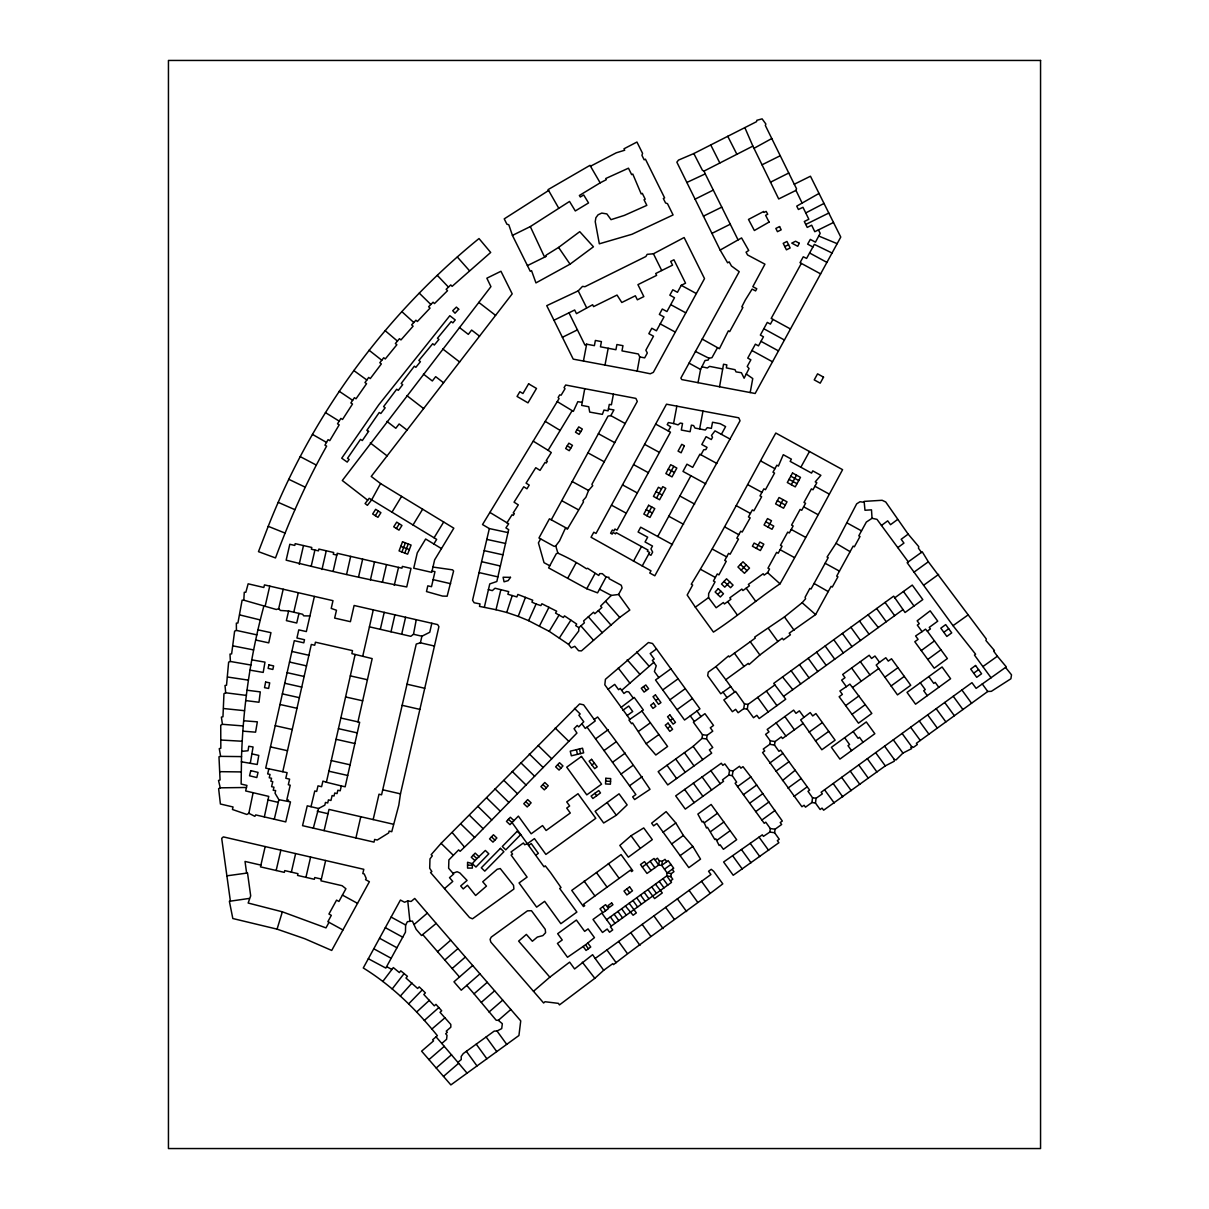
<?xml version="1.0" encoding="UTF-8"?>
<svg xmlns="http://www.w3.org/2000/svg" width="1209" height="1209" viewBox="0 0 1209 1209"><rect width="100%" height="100%" fill="white"/><g stroke="black" fill="none" stroke-linecap="round" stroke-linejoin="round"><path stroke-width="1.5" d="M884.595 746.149L894.237 759.403L894.237 761.247L885.305 765.886L823.631 810.196L822.06 808.111L820.14 809.501L815.486 803.063L816.06 798.272L822.332 793.875L821.153 792.243L971.96 682.677L976.116 688.374L1006.296 666.884L997.38 656.23L993.647 651.107L994.433 650.533L985.894 640.468L986.317 639.017L928.331 561.777L922.24 551.788L907.143 562.684L953.024 625.673L975.587 654.22L974.454 655.036L991.108 677.841M436.192 923.419L414.732 898.453L411.136 901.446L407.75 900.932L404.562 902.246L400.421 900.055L363.274 967.971C392.018 985.683 416.198 1009.575 437.371 1035.675L432.626 1039.8L433.547 1040.889L421.609 1051.165L450.866 1084.911L518.933 1035.509L520.731 1020.88L436.192 923.419L421.503 935.509L416.138 929.313L412.39 921.077L407.448 921.651L405.619 925.006L405.468 932.169L385.822 968.077L368.337 958.722M269.743 586.123L283.193 589.236L278.675 608.701L276.332 609.502L243.81 600.178L244.263 592.289L245.85 592.244L248.147 583.811L263.804 587.483L264.469 584.899L269.743 586.123L265.27 605.649L263.728 606.57C250.565 655.49 243.19 705.98 241.528 756.607L220.642 756.366L219.267 748.628L220.824 748.22L220.733 725.234L222.411 724.297L221.383 717.118L222.955 716.756L223.967 693.649L225.705 692.787L246.424 695.417M708.55 597.594L708.67 593.498L715.048 581.861L713.446 580.985L717.269 573.943L718.932 574.864L726.261 561.248L724.735 560.417L728.574 553.39L730.115 554.221L738.472 539.123L736.825 538.217L740.724 531.219L742.19 532.036L750.169 517.86L748.447 516.923L752.346 509.926L753.902 510.772L761.64 496.748L760.008 495.871L763.861 488.859L765.448 489.705L774.561 473.082L772.974 472.22L776.843 465.208L778.415 466.069L783.281 454.705L791.381 459.148L790.157 461.37L811.556 473.097L812.765 470.875L820.866 475.318L815.244 481.862L816.831 482.723L812.992 489.751L811.405 488.889L803.985 502.415L805.572 503.276L801.733 510.304L800.131 509.427L791.563 525.084L793.149 525.945L789.311 532.973L787.724 532.111L780.47 545.335L782.057 546.211L778.203 553.238L776.616 552.362L767.972 568.185L769.544 569.046L767.579 572.643L764.164 575.121L763.166 573.731L748.386 584.4L749.414 585.836L742.931 590.536L741.873 589.07L729.828 597.805L730.901 599.271L724.418 603.986L723.36 602.535L716.151 607.749L708.55 597.594L695.356 607.175L713.446 632.095C736.447 617.149 757.257 599.196 780.032 583.826C801.416 545.984 821.939 507.931 842.582 469.666L775.8 433.049C747.646 483.509 721.456 535.119 691.276 584.249L692.666 585.02L687.18 595.024L695.356 607.175M611.27 595.417L600.601 606.072L601.87 607.523L594.813 613.704L593.528 612.238L583.63 620.912L584.37 622.847L578.839 627.667L578.733 631.053L568.562 644.367L571.298 647.888L574.774 646.301L578.627 650.729L581.453 650.895L619.718 617.436L629.813 610.046L618.57 594.48L611.27 595.417L599.528 589.221M288.271 801.386L288.573 800.146L286.85 799.738L290.22 785.2L288.301 784.747L289.601 779.155L285.808 778.248L287.107 772.672L268.851 768.818L267.673 773.896L270.015 774.44L269.244 777.765L271.541 778.294L270.861 781.21L272.766 781.649L271.602 786.651L273.959 787.195L273.234 790.308L275.637 790.565L275.032 793.21L278.901 799.693L290.477 801.899L285.747 821.908L264.348 816.906L268.746 796.399L245.654 790.943L246.953 785.427L241.135 784.052L241.528 756.607M225.705 692.787L225.01 685.503L226.521 685.231L228.637 662.124L230.39 661.474L250.958 665.041M230.39 661.474L230.012 654.099L231.629 653.888L234.622 631.143L236.42 630.418L256.852 634.861M707.129 735.284L706.57 738.941L712.751 747.479L709.381 749.928L711.693 753.131L667.746 784.928L658.164 771.659L693.15 746.346L702.021 738.397L702.474 734.709L693.377 722.196L704.938 713.673L713.522 725.445L710.303 727.788L712.766 731.173L707.129 735.284L702.474 734.709M774.516 745.092L769.755 744.336L763.287 749.036L764.708 750.985L762.577 752.527L801.93 806.72L804.091 805.254L805.481 807.174L811.934 802.519L812.524 797.728L807.99 791.291L809.622 790.112L780.576 750.139L778.959 751.333L774.516 745.092L775.06 741.57L781.316 736.901L782.48 738.518L803.169 723.405L800.645 719.899L810.211 712.569L812.705 715.955L815.909 713.582L835.102 740.195L821.833 749.761L803.169 723.405M774.591 832.729L769.831 832.064L763.408 836.371L762.32 834.83L723.617 862.002L733.213 875.256L778.868 842.733L777.357 840.618L779.246 839.212L774.591 832.729L775.075 829.223L781.634 824.493L780.228 822.543L782.329 821.047L750.865 776.903L742.991 766.657L740.875 768.183L739.5 766.264L733.032 770.919L729.526 770.375L724.826 763.907L722.846 765.342L721.305 763.227L675.695 795.87L685.291 809.093L723.556 781.316L722.483 779.835L728.785 775.12L729.526 770.375M769.831 832.064L770.329 828.558L765.765 822.196L764.239 823.299L735.117 783.22L736.629 782.117L732.291 775.664L733.032 770.919M283.193 589.236L332.989 600.677L331.221 608.414L336.48 610.258L334.651 618.086L350.414 621.683L354.101 605.482L437.643 624.6L438.912 626.625L400.466 793.86L398.819 805.134L391.761 831.701L389.086 831.082L388.678 832.925L377.253 840.028L374.669 839.424L374.019 842.114L302.552 825.671L307.252 805.814L318.541 808.489L324.828 805.149L325.463 802.444L327.715 802.972L328.44 799.874L330.949 800.479L332.112 795.567L334.016 796.036L334.742 793.028L337.054 793.588L337.855 790.248L340.182 790.807L341.346 785.941L345.154 786.802L359.662 722.257L340.847 718.025M743.747 708.64L744.457 703.88L735.571 691.412L723.843 699.92L732.382 711.693L735.646 709.335L738.11 712.736L743.747 708.64L747.283 709.169L753.509 717.723L756.849 715.305L759.192 718.524L785.714 699.21L773.73 683.372L893.663 596.158L905.057 612.495L922.799 599.588L912.266 585.08L894.72 597.835M747.283 709.169L747.993 704.409L774.863 684.929M670.421 880.938L672.778 879.215L670.859 876.601L671.327 873.608L673.972 871.674L672.249 869.316L667.111 872.898L666.748 875.905L671.494 882.404L610.379 926.729L612.706 929.933L609.563 932.23L607.22 929.026L602.49 932.471L593.014 919.444L601.795 913.067L611.27 926.079M769.755 744.336L770.299 740.83L765.584 734.362L768.984 731.868L767.201 729.435L793.633 710.121L795.99 713.34L799.376 710.847L803.94 717.149M672.249 869.316L673.7 868.243L668.169 860.627L661.701 865.372L658.678 865.055L655.097 859.916L657.439 858.194L659.358 860.808L658.678 865.055L646.996 873.457L640.513 864.541L644.503 861.624L651.016 870.51M666.718 861.7L664.995 859.342L662.351 861.276L661.701 865.372L667.111 872.898L671.327 873.608M236.42 630.418L236.359 623.149L237.916 622.998L242.117 600.163L243.81 600.178M250.278 763.317L253.059 746.981L248.782 746.255L248.026 750.744L241.709 751.363M719.551 386.759L681.785 379.581L680.863 378.085L739.213 271.693L731.46 265.98L729.178 261.885L727.622 262.806L720.156 250.082L676.859 162.172L678.506 160.087L693.83 153.543L756.577 121.656L756.834 120.311L762.093 118.86L765.886 124.028L765.312 125.404L794.283 184.236L810.453 176.227L840.769 237.07L755.157 393.484L719.551 386.759L723.526 364.241L726.836 364.891L726.337 367.884L735.042 369.697L736.009 371.888L741.419 372.735L744.124 378.221L749.036 368.533L747.238 366.433L750.865 359.814L747.751 358.106L755.383 344.172L758.496 345.88L760.99 341.331L763.468 336.782L760.355 335.074L767.292 322.395L770.42 324.103L772.974 319.418M613.431 394.134L611.406 404.788L609.291 404.426L608.067 410.833L603.986 410.063L602.369 414.37L589.72 412.088L588.738 406.738L581.665 405.408L584.748 388.693L565.676 385.021L564.074 387.59L565.011 388.754L561.142 395.162L559.707 394.89L558.135 397.489L559.042 398.638L482.527 524.555L489.343 528.575L507.992 532.595M637.188 371.103L573.217 359.133L546.74 305.665L578.219 290.87L582.511 286.382L584.944 286.699L645.863 256.52L647.163 254.343L653.434 253.784L684.128 237.538L704.515 278.599L653.344 372.372L650.276 373.777L637.188 371.103L639.757 356.942L638.367 353.995L621.985 350.882L622.967 345.683L616.907 344.535L615.925 349.733L600.45 346.802L601.432 341.603L595.372 340.454L594.39 345.653L586.652 344.187L584.929 345.033L568.986 312.814M750.2 392.547L752.754 378.553L746.255 374.004M373.279 609.835L369.44 626.836L410.803 636.327L413.493 634.272L416.259 619.688M583.463 360.917L586.652 344.187M605.014 364.997L608.187 348.268M721.38 434.348L725.596 426.596L720.186 423.694L712.524 422.243L711.36 428.394L707.295 427.623L705.331 430.026L694.979 428.062L693.618 425.583L691.367 425.16L690.127 431.704L681.302 430.041L682.541 423.482L680.274 423.059L678.098 424.873L673.564 423.528L676.844 406.148M699.618 428.953L702.988 411.09L738.759 417.8L740.044 420.762L654.81 575.786L649.777 573.021L650.986 570.814L591.035 537.249L593.8 532.232L596.022 533.441L666.491 404.199L702.988 411.09M698.031 382.679L700.585 369.455L705.043 360.494L708.157 360.086L708.973 358.257L711.965 357.668L717.511 347.648L702.157 339.064M246.47 787.482L220.25 787.83L218.633 788.676L220.401 804L233.035 806.977L232.445 809.486L246.893 814.473L248.842 813.294L253.119 792.696M226.884 875.83L247.528 872.989L250.686 895.854L248.147 903.032L282.347 911.813L325.977 927.892L329.029 922.346L342.933 929.963M314.385 596.475L306.345 631.566L298.774 629.874L296.946 638.004L304.502 639.727L303.791 642.825L294.301 640.679L265.708 768.108L268.851 768.818M282.785 771.659L311.317 644.457L314.718 645.228L315.428 642.206L352.499 650.623L351.879 653.646L372.176 658.603L357.94 721.864M341.346 785.941L326.4 782.253L355.114 654.568M489.343 528.575L472.568 600.269L474.17 602.777L480.018 603.911L479.489 606.389L484.325 607.356L489.766 583.902L496.839 581.514L508.672 529.633L505.906 527.91L508.672 523.799L489.917 512.435M333.216 570.98L337.22 553.299L401.947 568.17L402.355 566.401L411 568.396L406.738 586.939C366.251 579.459 325.977 570.089 286.155 560.175L289.812 544.277L294.784 545.425L295.192 543.657L311.786 547.465L311.378 549.234L314.914 550.05L318.451 550.851L318.859 549.082L333.684 552.498L333.276 554.266L336.812 555.067M346.59 574.426L350.655 556.397M370.422 579.897L374.518 561.868M362.7 656.336L369.44 626.836M299.197 564.286L303.489 545.561M311.272 565.933L314.914 550.05M321.972 569.515L326.264 550.79M313.327 828.135L318.541 808.489M324.118 830.613L328.999 809.41L393.469 824.251M380.321 629.33L384.22 612.328M391.006 631.793L394.905 614.792M401.675 634.241L405.589 617.24M355.914 837.928L360.781 816.725M373.173 819.581L379.006 794.207L381.576 794.812L416.244 644.049L420.4 642.81L434.454 646.044M420.4 642.81L421.911 636.206L429.754 632.277L431.825 623.255M309.852 615.94L303.701 615.849L302.643 614.263L288.619 611.013L286.382 620.625L296.734 623.013L298.955 613.416M293.787 612.207L298.306 592.742M230.375 901.037L221.7 838.351L223.348 836.885L265.179 846.572L260.494 866.868L284.327 872.369L284.735 870.601L297.973 873.669L297.565 875.422L314.34 879.291L314.733 877.538L321.367 879.064L325.644 860.521L363.803 869.316L362.821 873.563L364.211 873.941L366.206 878.384L365.541 879.653L369.38 881.724L331.719 950.44L304.804 938.743L277.073 929.147L232.823 918.523L229.378 901.294L249.114 898.453M276.166 870.495L280.851 850.184L265.179 846.572M358.574 576.799L362.655 559.147M291.354 872.142L295.631 853.599L325.644 860.521M305.937 877.356L310.622 857.06M382.407 582.27L386.487 564.618M321.367 879.064L320.959 880.817L342.132 885.713L345.91 888.736L338.943 901.446L336.57 900.131L328.939 914.034L331.326 915.349L327.851 921.696L329.029 922.346M432.066 571.011L434.968 571.676L431.507 586.682L427.805 585.836L426.49 591.564L442.554 596.082L447.134 596.218L453.602 570.98L452.559 569.847L432.973 567.066M274.292 819.234L278.901 799.693M311.015 806.69L314.763 790.973L316.682 791.427L318.012 785.85L321.594 786.696L322.924 781.105L326.4 782.253M394.255 585.368L398.532 567.384M484.325 607.356L496.007 609.729L500.858 589.675M277.073 929.147L282.347 911.813M496.007 609.729L506.737 612.449L512.238 595.553L516.878 596.929L517.86 594.435L532.701 600.208L531.945 602.158L536.086 604.032L540.907 605.588L541.904 603.759L556.654 611.195L555.551 613.114L563.364 617.512L564.482 615.88L576.663 624.04L575.726 625.642L578.839 627.667M802.111 203.067L795.975 190.387L796.535 188.725L794.283 184.236M527.396 265.632L545.758 256.565L546.317 255.039L558.588 247.422L579.746 231.66L593.438 246.787L570.043 264.167L535.95 282.906L531.552 270.665L530.267 271.315L512.435 235.407L508.808 224.768L506.888 224.194L504.229 218.874L548.614 190.508L548.055 189.632L589.992 165.346L600.163 182.846L606.298 179.673L605.724 178.539L628.468 168.187L631.642 174.61L632.791 174.051L641.193 193.924L642.327 193.364L645.198 199.183L644.049 199.742L646.83 205.364L624.388 215.383L611.029 219.66L606.873 213.917L601.75 213.086L598.092 214.779L595.886 217.726L595.236 221.685L599.332 243.81L631.975 234.274L673.081 214.945L667.489 203.656L665.57 202.991L663.333 198.533L664.618 197.898L645.44 159.18L644.155 159.8L641.949 155.341L642.568 153.331L636.947 142.042L623.98 148.798L624.705 150.233L616.273 152.802L590.506 166.222M506.737 612.449L518.223 616.363L525.431 597.382M401.917 551.984L405.378 542.886M404.773 553.072L408.234 543.974M268.232 526.323L258.484 551.652L275.501 557.938C289.737 519.477 306.436 481.877 326.626 446.136L324.934 445.169L328.077 439.668L329.77 440.635L339.185 424.858L337.523 423.815L340.862 418.435L342.525 419.463L352.499 404.033L350.867 402.945L354.403 397.685L356.035 398.774L366.554 383.706L364.967 382.558L368.7 377.435L370.286 378.583L381.349 363.939L379.822 362.73L383.737 357.743L385.278 358.952L396.854 344.761L395.373 343.507L399.469 338.671L400.965 339.925L413.1 326.188L411.649 324.858L415.926 320.189L417.377 321.503L430.041 308.114L428.636 306.738L433.079 302.205L434.469 303.58L447.511 290.719L446.166 289.299L450.761 284.931L452.106 286.352L490.688 252.454L479.006 238.551C385.626 314.4 312.254 414.339 268.232 526.323L285.082 533.093M584.748 388.693L635.889 398.396L637.294 401.418L591.881 484.371L592.727 485.686L588.541 490.476L585.942 497.216L582.95 500.677L583.509 501.871L567.595 528.741L565.223 528.575L559.51 540.952L555.747 545.909L554.19 546.377L538.957 537.99L549.445 518.812L567.595 528.741M568.562 644.367L549.218 631.355L528.62 620.67L536.086 604.032M539.501 625.96L548.946 607.311M818.977 193.455L796.746 206.135L798.424 209.489L802.957 207.298L805.753 212.935L808.836 219.252L804.302 221.504L807.234 227.413L811.677 225.206L814.79 231.705L818.402 229.922L820.201 233.307L815.455 242.163L810.317 239.412L807.642 244.142L812.901 246.984L814.337 244.384L832.049 253.013M768.047 527.124L771.493 520.747L767.519 518.585L764.058 524.963L772.022 529.27L773.745 526.096L765.781 521.774M606.072 577.056L597.563 592.863L586.773 588.738L548.614 567.898L556.336 553.646L557.908 553.178C567.867 557.606 577.524 562.88 586.501 568.789L587.559 568.26L598.757 575.484L599.709 573.64L602.324 573.655L606.072 577.056L608.958 577.313L609.034 578.658L621.26 585.247L622.091 587.967L618.57 594.48M756.396 548.387L759.841 542.025L763.816 544.186L760.37 550.548L752.406 546.226L754.129 543.053L762.093 547.36M779.593 506.057L783.039 499.68L787.014 501.841L783.568 508.218L775.604 503.896L779.049 497.519L783.039 499.68M567.686 578.31L575.983 563.046M586.773 588.738L595.055 573.459M651.711 506.934L646.906 515.775M656.517 498.078L662.744 486.653L665.796 488.33L659.585 499.755L653.449 496.4L658.421 487.257L661.504 488.92M668.94 475.228L673.761 466.372L670.693 464.694L665.872 473.565L672.023 476.89L676.828 468.049L673.761 466.372M553.964 320.249L574.668 310.003L576.481 313.66L592.652 304.744L593.574 306.618L617.028 295.056L621.804 302.492L635.36 295.782L637.355 299.817L643.838 296.598L637.929 284.644L656.623 275.38L655.701 273.521L672.552 265.149L670.693 261.401L673.942 259.799L685.548 283.193L681.256 285.324L677.448 292.306L672.808 289.782L669.846 295.177L674.486 297.716L666.945 311.559L662.305 309.02L659.358 314.431L663.998 316.954L656.442 330.798L651.802 328.259L648.855 333.669L653.495 336.208L645.848 350.217L647.329 352.983L644.669 357.864L639.757 356.942M700.963 454.796L703.698 449.763L705.829 449.612L707.038 447.36L701.809 444.504L706.086 436.676L711.3 439.532L712.524 437.295L711.512 435.406L715.003 430.872L730.04 439.048M367.687 500.194L342.298 480.517L490.93 286.639L486.849 278.206L500.949 271.269L512.193 293.863L371.223 476.437L380.563 483.555L371.677 499.816L367.4 505.332L365.088 503.533L369.198 498.304L436.661 539.365L433.865 543.99M551.274 519.81L608.036 416.092L610.817 415.639L625.189 423.513M610.817 415.639L613.93 409.942L608.429 408.99M633.486 561.233L641.511 546.528L616.197 532.67L615.547 533.864L613.054 532.504L612.192 534.091L610.605 533.229L612.343 530.041L613.93 530.917L614.958 529.043L617.028 530.177L670.466 432.157L655.656 424.087M801.34 263.396L771.191 318.435L790.459 328.984M657.711 536.509L690.913 475.742M642.206 566.008L649.611 552.498L647.359 551.274L648.009 550.08L641.511 546.528M791.291 484.703L796.504 475.182M836.039 543.325L856.667 503.851L860.007 501.735L864.223 502.324L864.979 510.258L871.493 509.835L872.037 518.298L866.354 522.046L858.783 535.844L860.007 536.509L854.37 546.785L853.146 546.12L836.704 576.119L837.928 576.784L832.306 587.045L831.082 586.38L815.622 614.595L789.22 633.184L790.399 634.816L783.462 639.833L782.283 638.201L759.872 654.976L749.096 664.512L748.28 663.378L725.763 679.685L715.909 666.597L728.543 655.913L729.269 656.925L755.308 638.065L754.628 637.128L784.46 616.938L802.126 602.717L805.602 598.742L805.088 597.306L809.864 588.42L811.027 589.04L828.195 557.666L827.062 557.047L836.039 543.325L850.108 551.667M800.857 467.233L809.471 451.516M812.901 246.984L806.599 258.409L803.275 256.792L800.026 262.685L820.624 273.884M540.635 538.912L538.413 542.841L544.035 562.684L549.763 565.767M668.245 430.948L670.647 426.777L667.217 424.646L668.35 422.546L673.564 423.528M567.248 445.849L565.646 448.524L569.227 450.7L572.462 445.365L568.865 443.189L567.248 445.849L570.844 448.04M577.131 429.558L575.514 432.217L579.111 434.394L582.345 429.074L578.748 426.883L577.131 429.558L580.728 431.734M549.218 631.355L559.042 615.079M506.964 522.832L512.087 514.717L513.236 515.412L514.339 513.629L513.221 512.918L518.313 504.863L514.052 502.173L523.754 486.789L526.958 488.784L529.225 485.111L526.066 483.147L535.768 467.702L540.03 470.377L545.093 462.352L546.241 463.032L547.36 461.294L546.226 460.569L551.289 452.559L548.115 450.307L572.159 410.637L557.243 401.6M391.988 512.178L401.584 496.385L380.563 483.555M413.025 524.978L422.636 509.201M434.076 537.793L443.688 522.001M375.304 515.669L378.281 510.999L375.651 509.321L372.674 513.991L375.304 515.669L377.933 517.346L380.911 512.676L378.281 510.999M396.356 528.469L399.333 523.814L396.703 522.137L393.726 526.807L398.985 530.147L401.947 525.477L399.333 523.814M559.314 638.05L570.875 620.157M382.8 981.466L393.318 967.578L399.348 972.565L400.768 970.827L407.418 976.313L405.997 978.051L417.634 988.478L419.206 986.876L425.387 992.876L423.83 994.478L434.288 1005.843L435.965 1004.362L441.693 1010.8L440.016 1012.296L450.806 1024.446L450.836 1027.182L446.287 1031.141L447.3 1032.32L445.668 1033.74L447.028 1035.312L446.589 1039.302L441.799 1043.458L467.082 1073.154M392.215 988.932L404.093 973.577M474.91 860.627L485.353 850.456L488.814 853.811L475.968 867.034L472.341 863.664L467.566 862.274L467.566 868.092L472.341 868.092L472.341 863.664L474.91 860.627L471.283 857.241L475.182 853.116L479.127 856.864M581.861 723.707L585.277 728.438L595.266 720.957L583.63 704.832L579.61 703.94L441.089 843.338L431.145 854.687L432.323 855.836L429.981 858.889L429.694 868.274L431.87 871.538L430.555 872.535L469.545 917.54L472.477 918.825L513.901 889.038L513.538 885.351L500.254 868.561L497.186 869.271L482.723 881.769L486.471 886.106L475.621 895.491L467.445 885.275L463.228 888.917L460.689 885.97L467.052 880.424L459.843 872.913L457.108 871.734L452.952 873.23M400.406 995.989L412.012 983.038M557.591 764.783L555.641 766.838L559.072 770.073L562.956 765.947L559.525 762.713L557.591 764.783L561.006 768.017M508.415 819.324L506.465 821.395L509.956 824.674L518.374 816.12L531.174 833.802L542.554 825.566L546.12 830.492L570.285 813.007L566.719 808.08L569.635 805.965L566.719 801.915L578.008 793.724L595.795 818.312L545.894 854.431L534.438 838.608L527.351 843.746L524.676 844.759L523.391 842.99L511.044 851.952L512.571 854.053L511.135 855.095L527.094 877.114L519.069 882.933L536.63 907.143L544.654 901.34L560.855 923.691L576.889 912.07L559.707 888.479L561.006 887.527L550.609 872.671L545.289 865.856L544.02 866.793L511.996 822.513L508.415 819.324L510.364 817.269L513.901 820.609M525.734 801.658L523.784 803.728L527.215 806.962L531.114 802.836L527.683 799.602L525.734 801.658L529.164 804.907M542.856 784.565L540.907 786.621L544.337 789.855L548.236 785.744L544.806 782.495L542.856 784.565L546.287 787.8M494.919 840.059L492.985 842.129L489.554 838.895L493.438 834.769L496.869 838.003L494.919 840.059L491.474 836.855M746.225 564.92L741.208 570.149L744.472 573.293L749.504 568.079L742.976 561.777L737.943 567.006L741.208 570.149M717.723 594.48L720.866 591.216M729.798 581.952L724.765 587.166L721.516 584.038L726.549 578.809L733.062 585.096L730.553 587.71L724.025 581.423M574.471 708.353L580.154 713.945L578.884 715.229L583.766 721.773L578.718 726.911L577.252 725.46L574.063 728.695L576.935 733.062L474.638 837.444L460.115 851.317L458.649 849.897L448.887 859.901L448.63 868.258L453.662 874.047L449.506 877.674L452.771 881.437L444.534 888.6M408.748 1003.787L422.289 989.869M616.333 815.244L627.139 804.907L619.053 793.829L595.115 811.299L603.669 822.997L616.333 815.244L607.084 802.564M629.904 719.31L641.888 711.073L667.58 746.482L655.822 755.005L646.135 743.716L632.549 722.967L631.582 723.677L628.952 720.035L629.904 719.31L604.817 684.793L605.422 679.292L648.462 642.508L652.543 643.505L699.951 708.852L684.551 720.02L655.52 679.987L670.904 668.819M416.652 1012.009L429.376 1000.311M595.16 958.48L592.622 954.687L574.592 968.953L569.651 962.137L549.838 977.159L518.631 941.101L526.368 934.406L532.353 941.252L537.34 937.066L542.856 935.615L545.607 932.698L545.229 929.298L531.476 910.709L527.456 910.845L491.247 937.111L490.098 939.333L490.824 942.083L543.627 1002.986L545.017 1001.732L558.407 1003.364L559.465 1004.906L594.828 978.323L603.699 970.268L612.812 963.633L613.522 964.601C649.278 936.748 686.772 911.616 722.786 883.855L713.703 871.326L711.255 869.316L708.565 871.266L710.922 874.515L595.16 958.48L603.699 970.268M424.299 1020.472L438.822 1007.581M472.674 965.507L453.964 981.814L461.233 990.201L479.928 973.88M621.668 690.354L653.767 662.336L652.346 660.371L654.19 659.041L650.2 653.54L656.502 648.961M437.537 951.664L450.73 940.179M444.776 960.022L457.984 948.551M452.136 968.53L465.344 957.044M458.06 1062.212L461.264 1059.552L461.173 1056.485L463.259 1053.583L494.224 1031.096L497.02 1031.02L501.72 1028.602L502.324 1023.691L498.32 1020.351L496.189 1020.245L474.034 993.813L487.242 982.328M489.025 1012.024L502.702 1000.145M498.32 1020.351L510.818 1009.485M481.378 1002.291L494.602 990.836M428.953 1059.613L444.277 1046.329M436.207 1068L451.546 1054.701M533.501 991.289L549.838 977.159M443.491 1076.403L458.574 1063.331M631.053 835.736L619.824 845.439L628.363 857.166L652.301 839.635L643.732 827.923L631.053 835.736L640.332 848.401M414.249 924.371L427.336 913.112M431.809 1029.086L444.927 1017.827M879.548 662.29L876.208 665.056L897.486 694.888L910.74 685.276L891.517 658.769L888.283 661.111L885.819 657.726L879.548 662.29L874.953 656.003L871.568 658.467L869.211 655.233L842.673 674.471L845 677.69L841.645 680.123L846.36 686.667L849.912 684.113L871.825 713.431L858.481 723.178L839.152 696.732L842.371 694.389L839.907 690.989L846.36 686.667M782.48 780.576L795.19 770.254M585.534 944.834L594.465 937.64L588.088 928.89L584.657 931.368L576.391 920.049L557.666 933.696L562.23 939.982L557.44 943.428L567.505 957.271L585.534 944.834L588.39 948.717L590.733 946.995L587.786 943.005M621.184 707.325L634.226 697.427L643.354 710L641.888 711.073M596.46 872.581L621.063 854.582L632.775 870.722L631.582 871.583L630.493 870.102L583.615 904.196L584.703 905.692L583.494 906.554L571.751 890.398L596.46 872.581L607.054 887.149M670.33 720.443L672.688 718.675M591.926 764.919L594.39 763.091M605.633 910.694L602.913 912.719L600.012 908.805L605.603 904.649L608.505 908.564L605.633 910.694L602.762 906.75M606.601 919.671L666.748 875.905L670.859 876.601M769.755 763.075L782.903 753.343M872.037 518.298L876.978 519.341L881.467 525.447L887.708 520.852L890.519 524.691L897.516 519.538M921.621 552.573L918.417 548.176L918.78 546.68L908.171 534.136L901.173 539.29L903.939 543.098L897.788 547.617M667.534 728.271L670.33 726.216M588.39 948.717L586.063 950.44L583.116 946.435M643.551 686.621L641.284 688.284L644.08 692.092L648.613 688.767L645.818 684.959L643.551 686.621L646.347 690.43M594.919 793.3L591.11 796.096L592.894 798.514L600.495 792.923L598.742 790.55L594.919 793.3L596.687 795.718M783.598 696.339L903.002 609.593M927.333 631.174L930.401 628.922L929.268 627.365L937.731 621.184L930.174 610.847L917.163 620.822L919.278 623.708L917.329 625.113L922.089 631.627L925.52 629.148L927.333 631.174L947.388 658.557L934.194 668.214L914.805 641.737L918.099 639.365L915.606 635.964L922.089 631.627M845.65 705.618L858.919 695.916M921.273 650.563L934.451 640.906M852.013 714.323L865.312 704.605M927.787 659.449L940.965 649.792M664.512 869.165L670.95 864.45M608.051 689.251L614.716 684.385L618.57 689.689L620.277 688.435L623.935 693.482L626.579 691.563L628.786 691.941L633.259 698.122M594.208 719.491L597.609 716.997C615.91 740.528 633.38 764.587 650.004 789.311L634.619 799.557L632.67 796.867L635.874 794.54L587.06 727.153M943.836 632.307L946.843 636.433L951.725 632.866L945.695 624.615L940.814 628.181L943.836 632.307L948.702 628.74M973.698 673.186L978.58 669.635M627.184 715.547L632.715 711.527L628.71 706.041L622.741 710.378M737.55 786.575L750.865 776.903M642.311 867.004L654.024 858.466L655.097 859.916M743.414 794.661L756.728 784.989M775.755 771.312L788.978 761.715M749.656 803.229L762.939 793.572M844.638 737.702L831.399 747.313L839.907 759.101L874.832 733.712L866.309 721.954L844.638 737.702L849.564 744.532L847.993 745.666L851.574 750.623M755.731 811.587L769 801.93M787.951 788.117L801.189 778.505M927.288 695.659L950.591 678.733L942.083 666.975L907.022 692.379L915.561 704.182L927.288 695.659L923.706 690.717L925.248 689.598L920.291 682.768M793.981 796.414L807.219 786.802M761.866 820.034L775.12 810.408M902.095 733.44L911.752 746.678L913.415 747.358L917.329 744.532L916.422 743.278L987.753 691.488L991.35 691.321L1010.905 678.763L1011.51 674.834L1005.571 667.459M911.752 746.678L910.785 747.389L911.677 748.613L902.942 753.086L895.975 759.977L894.237 759.403M662.728 689.931L678.128 678.763M595.553 738.88L608.263 729.662M669.892 699.815L685.291 688.646M715.909 666.597L708.247 672.144L707.688 675.695L720.76 693.77L730.72 686.561M604.016 750.577L615.774 742.069M638.609 731.324L650.382 722.786M677.04 709.668L692.44 698.5M612.525 762.305L625.249 753.086M621.033 774.047L632.775 765.539M528.605 845.454L531.235 843.55L538.353 853.358L535.708 855.277M914.034 572.144L928.331 561.777M629.526 785.774L642.251 776.571M923.6 585.277L938.637 574.381M852.647 687.437L878.731 668.532M663.136 832.185L675.816 822.981L666.114 811.632L651.636 823.178L653.601 825.868L656.835 823.495L688.813 867.624L700.525 859.131L692.817 846.436L683.372 835.449L675.816 822.981M884.731 677.267L897.97 667.67M671.66 843.942L683.372 835.449M891.048 685.987L904.302 676.39M704.242 822.861L703.139 821.349L702.172 822.044L697.865 814.08L711.134 804.469L736.659 839.696L723.39 849.307L720.126 844.789L719.159 845.499L715.788 838.804L714.821 839.514L707.477 827.334L706.509 828.029L704.242 822.861L717.496 813.249M710.59 831.626L723.859 822.014M680.123 855.64L692.817 846.436M716.877 840.315L730.145 830.704M809.123 732.125L822.392 722.559M815.471 740.936L828.739 731.369M655.792 700.495L658.195 698.757M646.135 743.716L658.92 734.543M953.024 625.673L967.835 615.109M982.887 666.582L997.38 656.23M512.435 235.407L530.313 226.582L569.53 201.45L575.303 210.955L588.541 202.946L583.69 194.951L580.305 197.007L579.368 195.48L600.163 182.846M720.156 250.082L741.57 237.931L748.734 250.475L746.059 252.182L747.57 254.948L764.934 264.182L752.829 286.684L756.774 288.739L755.595 290.916L752.119 289.087L745.333 299.983L741.812 306.859L742.915 307.434L729.692 331.598L728.377 330.843L719.4 348.721L717.511 347.648M795.975 190.387L778.702 198.956L753.978 148.329L771.78 138.536M805.753 212.935L824.009 203.429M693.83 153.543L702.429 170.303L704.061 171.073L752.875 146.108L744.85 127.625M770.496 182.196L788.767 173.023M711.935 233.382L730.266 224.224M762.002 164.817L780.243 155.734M695.069 199.168L713.295 190.085M562.412 337.296L577.434 329.861M805.768 224.451L828.8 213.041M784.822 246.576L788.555 244.717L786.953 241.468L783.205 243.326L786.424 249.825L790.157 247.966L788.555 244.717M703.442 216.154L721.773 207.147M818.402 229.922L833.5 222.471M686.848 182.468L705.24 173.884L704.061 171.073M220.642 756.366L218.98 756.789L220.068 779.956L218.527 780.47L220.25 787.83M579.459 748.945L582.526 748.205L583.645 752.829L571.358 755.806L570.24 751.182L579.459 748.945L580.577 753.585M467.566 865.191L472.341 865.191M219.947 771.674L240.969 771.916M605.679 781.135L610.545 781.377M221.081 740.044L242.072 741.238M288.619 611.013L280.412 610.454L278.675 608.701M222.411 724.297L243.281 725.944M243.689 720.76L257.351 721.833L255.583 732.17L242.873 731.158M223.589 708.534L244.49 710.68M702.021 738.397L706.57 738.941M247.074 690.233L260.283 691.896L258.983 702.248L245.775 700.585M770.329 828.558L775.075 829.223M744.457 703.88L747.993 704.409M227.564 677.025L248.359 680.138M812.524 797.728L816.06 798.272M811.934 802.519L815.486 803.063M582.239 402.37L577.826 401.69L573.353 411.362L572.159 410.637M770.299 740.83L775.06 741.57M728.785 775.12L732.291 775.664M659.358 860.808L662.351 861.276M241.332 761.791L257.215 764.496L258.771 755.413L251.895 753.872M251.865 659.872L264.983 662.139L263.199 672.416L250.082 670.149M722.634 368.926L709.562 366.372L707.356 367.989L701.915 366.765M232.944 645.878L253.588 649.913M486.834 539.41L505.513 543.446M257.94 629.844L270.952 632.67L268.746 642.856L255.734 640.029M484.235 550.669L502.914 554.825M291.883 651.439L308.899 655.263M289.51 662.048L306.512 665.872M350.323 675.891L367.415 679.73M287.122 672.657L304.139 676.481M284.75 683.266L301.766 687.09M345.578 696.958L362.685 700.797M282.362 693.875L299.379 697.684M279.989 704.484L297.006 708.293M338.444 728.664L357.275 732.896M275.229 725.687L292.246 729.511M336.057 739.303L354.887 743.535M270.468 746.905L287.485 750.713M331.266 760.582L350.096 764.813M328.878 771.221L347.708 775.453M479.157 572.613L497.896 576.874M264.348 816.906L255.703 814.926L254.857 816.347L248.842 813.294M413.493 634.272L421.911 636.206M433.139 579.64L450.655 583.69M407.01 684.203L424.737 688.284M402.159 705.315L419.886 709.396M382.739 789.779L400.466 793.86M317.226 811.224L328.002 813.702M280.851 850.184L295.631 853.599M260.902 865.115L245.019 861.443L246.621 873.11M481.681 561.686L500.375 566.008M268.141 800.01L278.266 802.383M239.684 614.913L260.101 619.9M488.3 589.584L492.335 590.627L495.01 588.224L508.702 591.624L507.871 594.254L512.238 595.553M545.758 256.565L544.065 256.051L530.313 226.582M400.784 546.347L409.352 549.611M818.735 236.027L837.157 243.674M518.223 616.363L528.62 620.67M278.266 502.37L294.89 509.669M288.845 479.323L305.212 487.182M695.417 351.426L708.973 358.257M300.24 456.639L316.305 465.072M386.623 966.641L391.882 969.467M747.661 484.613L761.927 492.365M777.327 500.707L785.291 505.03M809.592 252.983L826.911 262.383M716.861 463.455L699.89 454.206L692.697 467.369L686.939 464.18L682.994 471.419L705.724 483.842M668.275 469.122L674.426 472.462M656.019 491.67L662.169 495.01M646.226 509.684L652.376 513.024M681.256 285.324L696.203 293.485M670.723 304.638L685.669 312.783M660.22 323.876L675.166 332.037M760.627 460.916L774.893 468.714M644.624 444.353L659.419 452.423M633.576 464.619L648.372 472.689M679.851 495.992L694.646 504.093M622.544 484.9L637.324 492.955M668.773 516.258L683.584 524.343M712.373 549.113L726.654 556.896M611.497 505.166L626.277 513.221M672.506 544.594L640.679 527.2L638.095 532.005L647.661 537.174L645.047 541.98L652.497 546.045L650.941 548.901L652.664 552.105L650.926 555.294L648.734 554.1M391.112 917.072L405.619 925.006M385.323 927.666L402.718 937.187M379.535 938.244L396.945 947.765M373.777 948.778L391.172 958.299M763.831 328.742L784.414 340.016M760.99 341.331L778.46 350.897M751.907 350.504L772.506 361.778M689.024 363.123L700.585 369.455M814.911 486.245L829.208 494.073M790.792 476.18L798.741 480.532M789.054 479.353L797.003 483.706M847.161 522.998L861.518 530.872M803.653 506.798L817.949 514.626M791.23 529.466L805.526 537.295M736.236 505.664L750.396 513.432M598.395 433.714L614.716 442.645M825.127 563.273L839.439 571.132M780.137 549.717L794.434 557.561M587.922 452.846L604.243 461.778M572.22 481.545L588.541 490.476M701.099 569.635L715.365 577.464M561.747 500.677L578.068 509.609M342.434 895.083L357.516 903.35M724.584 526.837L738.775 534.71M814.065 583.479L828.241 591.579M312.451 434.379L326.506 442.418M545.259 421.397L560.16 430.419M441.466 548.584L425.659 539.018L417.271 552.861L413.735 568.215L431.749 572.356L434.62 559.888L453.828 528.182L401.584 496.385M533.26 441.179L548.115 450.307M325.433 412.586L339.2 421.125M339.2 391.278L352.635 400.315M353.738 370.483L366.841 380.004M478.779 302.386L495.584 315.368M479.52 336.162L471.631 330.072L468.321 334.364L459.405 327.488M442.796 348.993L459.601 361.959M443.552 382.754L435.663 376.664L432.338 380.971L423.422 374.08M406.813 395.585L423.618 408.566M407.025 430.072L399.121 423.981L395.811 428.288L386.895 421.397M370.286 442.917L387.092 455.884M369.047 350.217L381.772 360.237M385.082 330.601L397.429 341.089M802.126 602.717L815.622 614.595M767.579 572.643L780.032 583.826M401.826 311.605L413.795 322.516M473.233 855.186L476.663 858.42M746.981 570.678L740.467 564.391M555.188 728.045L568.819 741.359M460.75 823.888L474.638 837.444M419.281 293.152L430.857 304.487M538.156 745.485L551.727 758.784M529.3 753.932L543.158 767.519M521.019 762.955L534.605 776.254M503.896 780.425L517.467 793.739M495.025 788.888L508.898 802.489M486.743 797.925L500.33 811.239M477.887 806.373L491.761 819.974M469.606 815.41L483.177 828.724M441.089 843.338L453.33 855.307M512.178 771.402L526.036 785.004M437.31 275.38L448.463 287.122M625.401 905.994L633.093 915.243L636.342 912.886L629.164 903.259M457.38 257.064L469.409 270.65M605.8 601.523L619.718 617.436M598.349 610.621L610.983 625.068M588.33 616.786L602.263 632.7M580.879 625.884L593.528 640.332M636.69 651.999L649.203 666.325M627.199 659.751L639.969 674.38M436.041 1036.838L441.799 1043.458M422.954 934.829L459.465 976.978M466.719 985.365L474.034 993.813M452.483 832.88L464.392 846.965M868.062 614.777L878.308 627.531M782.555 676.949L792.772 689.659M655.505 884.172L662.29 892.952L654.598 898.574L647.948 889.597M582.315 962.183L594.828 978.323M618.267 668.078L629.904 683.161M776.118 722.922L785.88 736.039M881.467 525.447L908.276 561.868M663.016 878.686L667.746 885.139M908.171 534.136L885.729 501.992L882.117 500.284L864.163 501.387L864.223 502.324M982.237 683.931L987.753 691.488M961.88 689.991L971.568 703.245M953.236 696.263L962.923 709.517M944.697 702.474L954.369 715.728M936.174 708.67L945.861 721.909M927.651 714.867L937.323 728.105M919.263 720.957L928.935 734.195M910.634 727.229L920.306 740.467M875.633 752.648L885.305 765.886M824.553 789.779L834.21 802.988M650.17 861.276L654.87 867.699M659.268 881.421L663.998 887.89M651.757 886.922L656.442 893.315M885.048 602.414L894.66 615.653M696.958 711.028L700.978 716.559M644.216 892.318L648.885 898.74M640.498 895.023L645.168 901.43M608.369 863.513L619.159 878.354M632.927 900.524L637.596 906.946M584.143 881.134L594.919 895.975M610.364 916.936L615.018 923.344M903.455 591.488L913.989 606.011M876.646 608.52L886.242 621.758M859.478 621.018L869.075 634.241M850.879 627.275L860.491 640.528M842.401 633.425L851.997 646.649M860.34 661.655L869.951 674.909M851.62 667.988L861.216 681.226M825.143 645.984L834.724 659.192M893.3 739.817L902.942 753.086M816.619 652.18L826.2 665.388M808.186 658.301L817.768 671.509M746.18 588.178L755.761 601.417M799.481 664.648L809.048 677.841M791.124 670.723L800.69 683.916M727.652 601.629L737.233 614.837M766.385 691.08L776.934 705.618M734.407 653.192L744.019 666.461M757.665 697.397L768.214 711.965M723.042 692.107L727.032 697.608M653.767 662.336L656.245 665.751L654.401 671.494L658.829 677.584M690.263 715.879L694.329 721.501M710.65 770.465L720.262 783.704M701.991 776.767L711.602 790.006M693.301 783.084L702.897 796.308M684.596 789.401L694.193 802.625M701.552 881.316L710.076 893.073M689.07 890.368L697.593 902.126M677.372 898.846L686.591 911.571M665.63 907.37L674.154 919.127M653.888 915.893L663.106 928.603M636.69 897.788L641.359 904.211M626.851 888.932L629.708 892.877M642.16 924.386L650.684 936.144M621.638 908.73L626.307 915.153M617.89 911.465L622.544 917.873M630.75 932.668L639.969 945.362M614.127 914.2L618.781 920.608M618.615 941.463L627.139 953.206M606.918 949.957L616.152 962.681M497.02 1031.02L506.722 1044.38M486.124 1036.974L496.748 1051.603M476.24 1044.153L486.864 1058.782M466.372 1051.316L476.981 1065.96M938.789 687.301L935.207 682.36L933.771 683.402L928.829 676.572M833.757 639.712L843.338 652.936M784.46 616.938L794.071 630.206M863.075 742.25L859.493 737.309L858.088 738.321L853.161 731.505M768.471 628.514L777.825 641.435M858.722 764.934L868.319 778.233M850.244 771.1L859.826 784.384M750.26 641.722L759.872 654.976M841.645 777.342L851.242 790.626M725.763 679.685L734.694 692.047M693.15 746.346L702.731 759.615M759.04 837.127L768.637 850.38M684.43 752.663L694.011 765.917M750.215 843.338L759.811 856.592M675.695 758.98L685.276 772.234M741.419 849.504L751.016 862.758M667.005 765.267L676.587 778.52M732.609 855.685L742.205 868.939M867.337 758.678L876.918 771.977M784.853 716.544L794.404 729.813M833.167 783.508L842.733 796.807M558.588 247.422L570.043 264.167M548.614 190.508L558.649 208.054M727.758 136.3L736.885 154.284M710.741 144.959L719.839 163.003M578.219 290.87L586.622 307.736M752.875 146.108L753.978 148.329M705.24 173.884L738.079 239.911M653.434 253.784L661.731 270.529M555.747 545.909L557.908 553.178M576.376 749.686L577.509 754.325M407.75 900.932L409.927 921.364M605.815 778.309L605.528 783.946L610.409 784.203L610.696 778.566L605.815 778.309M265.632 682.057L264.529 687.649L268.61 688.45L269.713 682.858L265.632 682.057M268.912 664.859L268.126 668.396L272.826 669.454L273.627 665.917L268.912 664.859M250.792 770.647L249.538 775.785L256.807 777.553L258.046 772.4L250.792 770.647M402.521 541.798L399.061 550.896L407.629 554.16L411.09 545.063L402.521 541.798M684.354 445.728L681.135 452.786L678.068 451.123L681.77 444.323L684.354 445.728M799.255 243.266L797.728 246.273L791.789 243.115L795.598 241.226L799.255 243.266M648.629 505.271L643.838 514.097L649.974 517.437L654.779 508.611L648.629 505.271M792.53 473.006L787.316 482.527L795.265 486.879L800.479 477.359L792.53 473.006M823.541 377.132L820.216 383.162L814.231 379.883L817.571 373.838L823.541 377.132M528.62 383.827L522.923 393.529L519.87 391.701L517.059 396.446L527.97 402.854L536.494 388.452L528.62 383.827M368.594 431.371L362.322 440.544L360.494 439.396L347.512 458.317L349.129 459.465L347.21 462.095L341.724 458.196L378.734 404.849L449.839 315.7L455.249 319.962L452.876 322.863L451.184 321.564L437.462 338.248L438.927 339.427L434.318 345.049L432.716 343.719L418.873 360.448L420.415 361.687L415.866 367.309L414.355 366.191L401.192 383.465L402.688 384.658L398.305 390.326L396.673 389.268L383.601 406.602L385.157 407.811L380.835 413.478L379.218 412.511L366.871 430.359L368.594 431.371M510.485 577.343L508.158 580.622L504.062 581.816L503.08 577.237L510.485 577.343M458.71 309.247L455.022 313.207L452.725 310.713L456.397 307.101L458.71 309.247M718.252 588.707L715.123 591.972L720.337 596.989L723.481 593.74L718.252 588.707M517.15 831.308L502.294 846.481L505.755 849.851L520.731 834.588L517.15 831.308M500.435 848.355L481.303 867.79L484.779 871.145L503.911 851.725L500.435 848.355M669.922 714.972L667.564 716.725L673.096 724.146L675.468 722.377L669.922 714.972M591.594 759.343L589.131 761.171L594.722 768.667L597.186 766.838L591.594 759.343M629.587 886.892L623.995 891.048L626.897 894.962L632.488 890.806L629.587 886.892M668.048 723.133L665.267 725.173L669.801 731.354L672.597 729.299L668.048 723.133M653.525 703.109L650.638 705.21L652.966 708.398L655.852 706.298L653.525 703.109M975.557 665.509L970.691 669.061L976.721 677.312L981.587 673.761L975.557 665.509M611.633 902.972L608.127 905.526L609.427 907.324L612.948 904.755L611.633 902.972M581.484 756.456L566.719 767.156L586.788 794.872L601.568 784.173L581.484 756.456M655.444 694.918L653.026 696.656L658.542 704.318L660.945 702.595L655.444 694.918M769.075 222.078L754.371 230.511L748.492 219.433L763.665 211.469L764.148 212.421L766.174 211.379L767.715 214.265L765.614 215.293L769.075 222.078M779.578 226.582L775.846 228.425L777.447 231.675L781.18 229.816L779.578 226.582M1040.556 60.45L168.444 60.45L168.444 1148.55L1040.556 1148.55L1040.556 60.45"/></g></svg>
